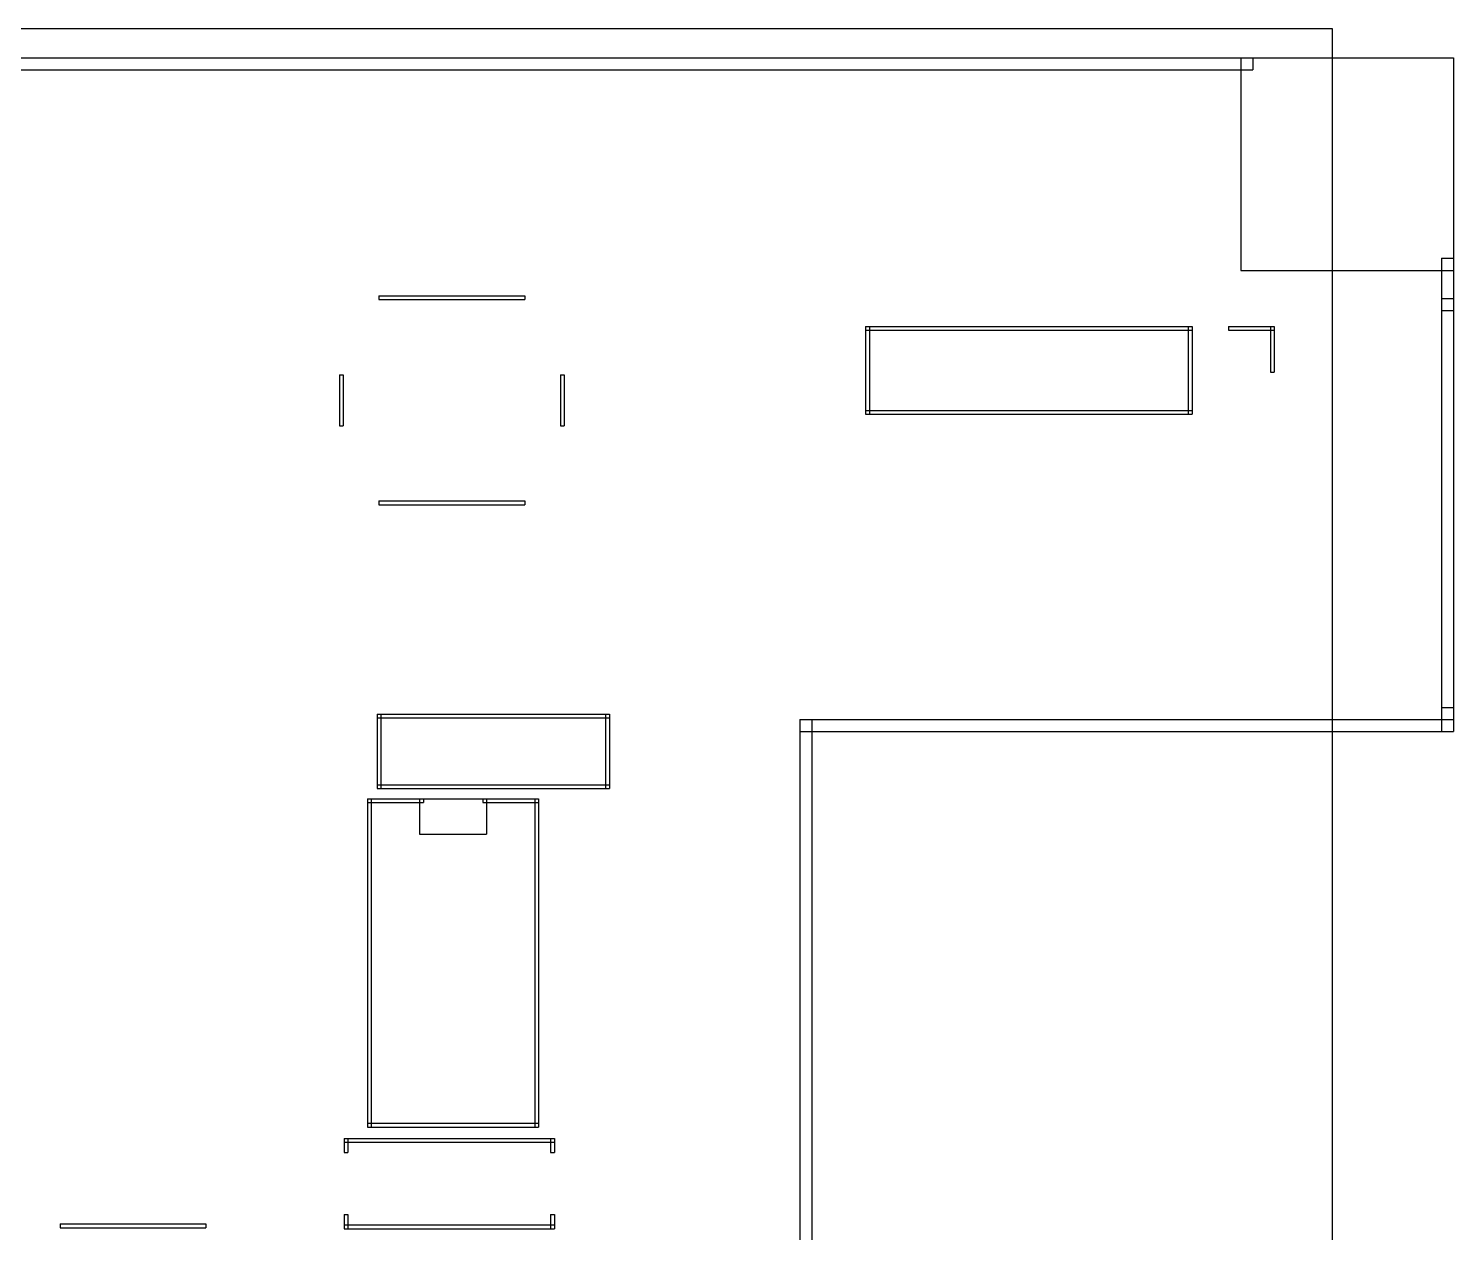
# Model space of a CAD drawing. Header units: metres. Extents: x 0 to 6012, y -4605 to 0.
# Drawn here: x 4235 to 6012, y -1501 to 0 of the extents above; entities that cross this region are included whole.
import ezdxf

# ---------------------------------------------------------------- set-up
doc = ezdxf.new("R2010")
doc.units = ezdxf.units.M

msp = doc.modelspace()

# ---------------------------------------------------------------- linework, layer by layer
for p, q in [((0, 0), (5860.23622, 0)), ((5860.23622, 0), (5860.23622, -4604.96063))]:
    msp.add_line(p, q)
at = {"layer": '1'}
for p, q in [((3096.633858, -36.594488), (5761.633858, -36.594488)), ((3096.633858, -51.594488), (5761.633858, -51.594488)), ((5746.633858, -36.594488), (6011.633858, -36.594488)), ((5746.633858, -36.594488), (5746.633858, -301.594488)), ((5761.633858, -36.594488), (5761.633858, -51.594488)), ((6011.633858, -36.594488), (6011.633858, -301.594488)), ((5746.633858, -301.594488), (6011.633858, -301.594488)), ((5996.633858, -286.594488), (6011.633858, -286.594488)), ((5996.633858, -286.594488), (5996.633858, -351.594488)), ((6011.633858, -286.594488), (6011.633858, -351.594488)), ((4671.850394, -333.267717), (4853.740157, -333.267717)), ((4671.850394, -333.267717), (4671.850394, -337.992126)), ((4853.740157, -333.267717), (4853.740157, -337.992126)), ((5996.633858, -336.594488), (6011.633858, -336.594488)), ((5996.633858, -336.594488), (5996.633858, -861.594488)), ((6011.633858, -336.594488), (6011.633858, -861.594488)), ((4671.850394, -337.992126), (4853.740157, -337.992126)), ((5996.633858, -351.594488), (6011.633858, -351.594488)), ((5278.543307, -371.456693), (5685.629921, -371.456693)), ((5278.543307, -371.456693), (5278.543307, -376.181102)), ((5278.543307, -371.456693), (5283.267717, -371.456693)), ((5278.543307, -371.456693), (5278.543307, -480.905512)), ((5283.267717, -371.456693), (5283.267717, -480.905512)), ((5680.905512, -371.456693), (5685.629921, -371.456693)), ((5680.905512, -371.456693), (5680.905512, -480.905512)), ((5685.629921, -371.456693), (5685.629921, -376.181102)), ((5685.629921, -371.456693), (5685.629921, -480.905512)), ((5730.905512, -371.456693), (5787.992126, -371.456693)), ((5730.905512, -371.456693), (5730.905512, -376.181102)), ((5783.267717, -371.456693), (5787.992126, -371.456693)), ((5783.267717, -371.456693), (5783.267717, -428.543307)), ((5787.992126, -371.456693), (5787.992126, -428.543307)), ((5787.992126, -371.456693), (5787.992126, -376.181102)), ((5278.543307, -376.181102), (5685.629921, -376.181102)), ((5730.905512, -376.181102), (5787.992126, -376.181102)), ((4622.637795, -431.692913), (4627.362205, -431.692913)), ((4622.637795, -431.692913), (4622.637795, -495.472441)), ((4627.362205, -431.692913), (4627.362205, -495.472441)), ((4898.228346, -431.692913), (4902.952756, -431.692913)), ((4898.228346, -431.692913), (4898.228346, -495.472441)), ((4902.952756, -431.692913), (4902.952756, -495.472441)), ((5783.267717, -428.543307), (5787.992126, -428.543307)), ((5278.543307, -476.181102), (5685.629921, -476.181102)), ((5278.543307, -476.181102), (5278.543307, -480.905512)), ((5685.629921, -476.181102), (5685.629921, -480.905512)), ((4622.637795, -495.472441), (4627.362205, -495.472441)), ((4898.228346, -495.472441), (4902.952756, -495.472441)), ((5278.543307, -480.905512), (5283.267717, -480.905512)), ((5278.543307, -480.905512), (5685.629921, -480.905512)), ((5680.905512, -480.905512), (5685.629921, -480.905512)), ((4671.850394, -589.173228), (4853.740157, -589.173228)), ((4671.850394, -589.173228), (4671.850394, -593.897638)), ((4671.850394, -593.897638), (4853.740157, -593.897638)), ((4853.740157, -589.173228), (4853.740157, -593.897638)), ((5996.633858, -846.594488), (6011.633858, -846.594488)), ((5996.633858, -846.594488), (5996.633858, -876.594488)), ((6011.633858, -846.594488), (6011.633858, -876.594488)), ((4669.420472, -854.889764), (4674.144882, -854.889764)), ((4669.420472, -854.889764), (4669.420472, -947.80315)), ((4669.420472, -854.889764), (4959.184252, -854.889764)), ((4669.420472, -854.889764), (4669.420472, -859.614173)), ((4669.420472, -859.614173), (4959.184252, -859.614173)), ((4674.144882, -854.889764), (4674.144882, -947.80315)), ((4954.459843, -854.889764), (4959.184252, -854.889764)), ((4954.459843, -854.889764), (4954.459843, -947.80315)), ((4959.184252, -854.889764), (4959.184252, -947.80315)), ((4959.184252, -854.889764), (4959.184252, -859.614173)), ((5196.633858, -861.594488), (5211.633858, -861.594488)), ((5196.633858, -861.594488), (5196.633858, -1576.594488)), ((5196.633858, -861.594488), (6011.633858, -861.594488)), ((5196.633858, -861.594488), (5196.633858, -876.594488)), ((5211.633858, -861.594488), (5211.633858, -1576.594488)), ((5996.633858, -861.594488), (6011.633858, -861.594488)), ((6011.633858, -861.594488), (6011.633858, -876.594488)), ((5196.633858, -876.594488), (6011.633858, -876.594488)), ((5996.633858, -876.594488), (6011.633858, -876.594488)), ((4669.420472, -943.07874), (4959.184252, -943.07874)), ((4669.420472, -943.07874), (4669.420472, -947.80315)), ((4669.420472, -947.80315), (4674.144882, -947.80315)), ((4669.420472, -947.80315), (4959.184252, -947.80315)), ((4954.459843, -947.80315), (4959.184252, -947.80315)), ((4959.184252, -943.07874), (4959.184252, -947.80315)), ((4657.548819, -960.46063), (4727.233858, -960.46063)), ((4657.548819, -960.46063), (4657.548819, -965.185039)), ((4657.548819, -960.46063), (4662.273228, -960.46063)), ((4657.548819, -960.46063), (4657.548819, -1369.909449)), ((4657.548819, -965.185039), (4727.233858, -965.185039)), ((4662.273228, -960.46063), (4662.273228, -1369.909449)), ((4722.509449, -960.46063), (4805.974016, -960.46063)), ((4722.509449, -960.46063), (4722.509449, -1004.555118)), ((4727.233858, -960.46063), (4727.233858, -965.185039)), ((4801.249606, -960.46063), (4870.934646, -960.46063)), ((4801.249606, -960.46063), (4801.249606, -965.185039)), ((4801.249606, -965.185039), (4870.934646, -965.185039)), ((4805.974016, -960.46063), (4805.974016, -1004.555118)), ((4866.210236, -960.46063), (4870.934646, -960.46063)), ((4866.210236, -960.46063), (4866.210236, -1369.909449)), ((4870.934646, -960.46063), (4870.934646, -1369.909449)), ((4870.934646, -960.46063), (4870.934646, -965.185039)), ((4722.509449, -1004.555118), (4805.974016, -1004.555118)), ((4657.548819, -1365.185039), (4870.934646, -1365.185039)), ((4657.548819, -1365.185039), (4657.548819, -1369.909449)), ((4870.934646, -1365.185039), (4870.934646, -1369.909449)), ((4628.414961, -1384.082677), (4890.619685, -1384.082677)), ((4628.414961, -1384.082677), (4628.414961, -1388.807087)), ((4628.414961, -1384.082677), (4633.13937, -1384.082677)), ((4628.414961, -1384.082677), (4628.414961, -1401.799213)), ((4633.13937, -1384.082677), (4633.13937, -1401.799213)), ((4657.548819, -1369.909449), (4870.934646, -1369.909449)), ((4657.548819, -1369.909449), (4662.273228, -1369.909449)), ((4866.210236, -1369.909449), (4870.934646, -1369.909449)), ((4885.895276, -1384.082677), (4890.619685, -1384.082677)), ((4885.895276, -1384.082677), (4885.895276, -1401.799213)), ((4890.619685, -1384.082677), (4890.619685, -1388.807087)), ((4890.619685, -1384.082677), (4890.619685, -1401.799213)), ((4628.414961, -1388.807087), (4890.619685, -1388.807087)), ((4628.414961, -1401.799213), (4633.13937, -1401.799213)), ((4885.895276, -1401.799213), (4890.619685, -1401.799213)), ((4274.212598, -1490.748031), (4456.102362, -1490.748031)), ((4274.212598, -1490.748031), (4274.212598, -1495.472441)), ((4456.102362, -1490.748031), (4456.102362, -1495.472441)), ((4628.414961, -1478.964567), (4633.13937, -1478.964567)), ((4628.414961, -1478.964567), (4628.414961, -1496.681102)), ((4628.414961, -1491.956693), (4890.619685, -1491.956693)), ((4628.414961, -1491.956693), (4628.414961, -1496.681102)), ((4633.13937, -1478.964567), (4633.13937, -1496.681102)), ((4885.895276, -1478.964567), (4890.619685, -1478.964567)), ((4885.895276, -1478.964567), (4885.895276, -1496.681102)), ((4890.619685, -1478.964567), (4890.619685, -1496.681102)), ((4890.619685, -1491.956693), (4890.619685, -1496.681102)), ((4274.212598, -1495.472441), (4456.102362, -1495.472441)), ((4628.414961, -1496.681102), (4890.619685, -1496.681102)), ((4628.414961, -1496.681102), (4633.13937, -1496.681102)), ((4885.895276, -1496.681102), (4890.619685, -1496.681102))]:
    msp.add_line(p, q, dxfattribs=at)

doc.saveas('drawing.dxf')
